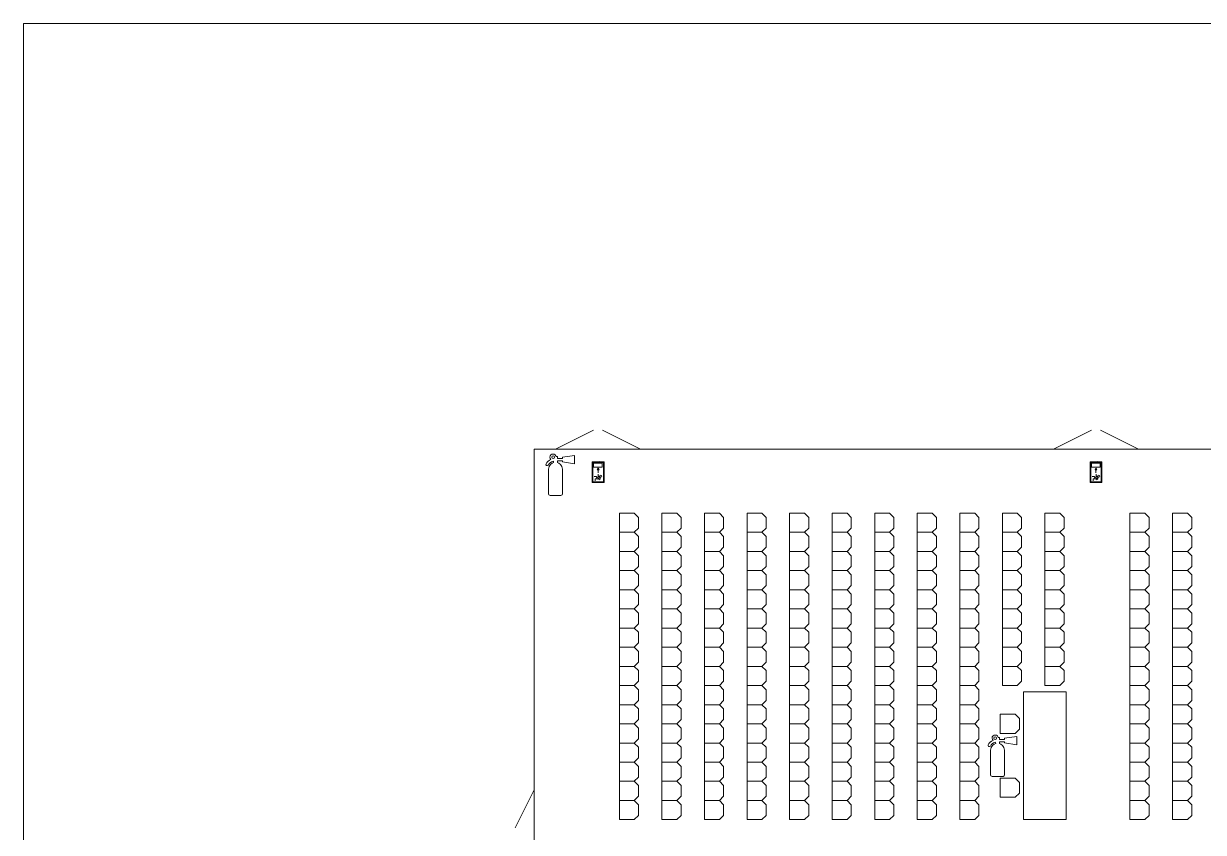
# Model space of a CAD drawing. Header units: metres. Extents: x 0 to 55, y 0 to 40.
# Drawn here: x 0 to 27.72, y 21 to 40 of the extents above; entities that cross this region are included whole.
import ezdxf

# ---------------------------------------------------------------- set-up
doc = ezdxf.new("R2010")
doc.units = ezdxf.units.M
for name, color, linetype, lineweight, true_color in [('Interior', 6, 'Continuous', 0, 0xff00ff), ('Meta', 178, 'Continuous', 0, 0x000000), ('Symbols', 5, 'Continuous', 0, 0x0000ff), ('Tent', 178, 'Continuous', 0, 0x000000)]:
    doc.layers.add(name, color=color, linetype=linetype, lineweight=lineweight, true_color=true_color)

msp = doc.modelspace()

# ---------------------------------------------------------------- linework, layer by layer
at = {"layer": 'Interior', "flags": 128}
for points in [[(14.35, 28.5), (14.45, 28.4), (14.45, 28.15), (14.35, 28.05), (14, 28.05), (14, 28.5)], [(15.35, 28.5), (15.45, 28.4), (15.45, 28.15), (15.35, 28.05), (15, 28.05), (15, 28.5)], [(16.35, 28.5), (16.45, 28.4), (16.45, 28.15), (16.35, 28.05), (16, 28.05), (16, 28.5)], [(17.35, 28.5), (17.45, 28.4), (17.45, 28.15), (17.35, 28.05), (17, 28.05), (17, 28.5)], [(18.35, 28.5), (18.45, 28.4), (18.45, 28.15), (18.35, 28.05), (18, 28.05), (18, 28.5)], [(19.35, 28.5), (19.45, 28.4), (19.45, 28.15), (19.35, 28.05), (19, 28.05), (19, 28.5)], [(20.35, 28.5), (20.45, 28.4), (20.45, 28.15), (20.35, 28.05), (20, 28.05), (20, 28.5)], [(21.35, 28.5), (21.45, 28.4), (21.45, 28.15), (21.35, 28.05), (21, 28.05), (21, 28.5)], [(22.35, 28.5), (22.45, 28.4), (22.45, 28.15), (22.35, 28.05), (22, 28.05), (22, 28.5)], [(23.35, 28.5), (23.45, 28.4), (23.45, 28.15), (23.35, 28.05), (23, 28.05), (23, 28.5)], [(24.35, 28.5), (24.45, 28.4), (24.45, 28.15), (24.35, 28.05), (24, 28.05), (24, 28.5)], [(26.35, 28.5), (26.45, 28.4), (26.45, 28.15), (26.35, 28.05), (26, 28.05), (26, 28.5)], [(27.35, 28.5), (27.45, 28.4), (27.45, 28.15), (27.35, 28.05), (27, 28.05), (27, 28.5)], [(14.35, 28.05), (14.45, 27.95), (14.45, 27.7), (14.35, 27.6), (14, 27.6), (14, 28.05)], [(15.35, 28.05), (15.45, 27.95), (15.45, 27.7), (15.35, 27.6), (15, 27.6), (15, 28.05)], [(16.35, 28.05), (16.45, 27.95), (16.45, 27.7), (16.35, 27.6), (16, 27.6), (16, 28.05)], [(17.35, 28.05), (17.45, 27.95), (17.45, 27.7), (17.35, 27.6), (17, 27.6), (17, 28.05)], [(18.35, 28.05), (18.45, 27.95), (18.45, 27.7), (18.35, 27.6), (18, 27.6), (18, 28.05)], [(19.35, 28.05), (19.45, 27.95), (19.45, 27.7), (19.35, 27.6), (19, 27.6), (19, 28.05)], [(20.35, 28.05), (20.45, 27.95), (20.45, 27.7), (20.35, 27.6), (20, 27.6), (20, 28.05)], [(21.35, 28.05), (21.45, 27.95), (21.45, 27.7), (21.35, 27.6), (21, 27.6), (21, 28.05)], [(22.35, 28.05), (22.45, 27.95), (22.45, 27.7), (22.35, 27.6), (22, 27.6), (22, 28.05)], [(23.35, 28.05), (23.45, 27.95), (23.45, 27.7), (23.35, 27.6), (23, 27.6), (23, 28.05)], [(24.35, 28.05), (24.45, 27.95), (24.45, 27.7), (24.35, 27.6), (24, 27.6), (24, 28.05)], [(26.35, 28.05), (26.45, 27.95), (26.45, 27.7), (26.35, 27.6), (26, 27.6), (26, 28.05)], [(27.35, 28.05), (27.45, 27.95), (27.45, 27.7), (27.35, 27.6), (27, 27.6), (27, 28.05)], [(14.35, 27.6), (14.45, 27.5), (14.45, 27.25), (14.35, 27.15), (14, 27.15), (14, 27.6)], [(15.35, 27.6), (15.45, 27.5), (15.45, 27.25), (15.35, 27.15), (15, 27.15), (15, 27.6)], [(16.35, 27.6), (16.45, 27.5), (16.45, 27.25), (16.35, 27.15), (16, 27.15), (16, 27.6)], [(17.35, 27.6), (17.45, 27.5), (17.45, 27.25), (17.35, 27.15), (17, 27.15), (17, 27.6)], [(18.35, 27.6), (18.45, 27.5), (18.45, 27.25), (18.35, 27.15), (18, 27.15), (18, 27.6)], [(19.35, 27.6), (19.45, 27.5), (19.45, 27.25), (19.35, 27.15), (19, 27.15), (19, 27.6)], [(20.35, 27.6), (20.45, 27.5), (20.45, 27.25), (20.35, 27.15), (20, 27.15), (20, 27.6)], [(21.35, 27.6), (21.45, 27.5), (21.45, 27.25), (21.35, 27.15), (21, 27.15), (21, 27.6)], [(22.35, 27.6), (22.45, 27.5), (22.45, 27.25), (22.35, 27.15), (22, 27.15), (22, 27.6)], [(23.35, 27.6), (23.45, 27.5), (23.45, 27.25), (23.35, 27.15), (23, 27.15), (23, 27.6)], [(24.35, 27.6), (24.45, 27.5), (24.45, 27.25), (24.35, 27.15), (24, 27.15), (24, 27.6)], [(26.35, 27.6), (26.45, 27.5), (26.45, 27.25), (26.35, 27.15), (26, 27.15), (26, 27.6)], [(27.35, 27.6), (27.45, 27.5), (27.45, 27.25), (27.35, 27.15), (27, 27.15), (27, 27.6)], [(14.35, 27.15), (14.45, 27.05), (14.45, 26.8), (14.35, 26.7), (14, 26.7), (14, 27.15)], [(15.35, 27.15), (15.45, 27.05), (15.45, 26.8), (15.35, 26.7), (15, 26.7), (15, 27.15)], [(16.35, 27.15), (16.45, 27.05), (16.45, 26.8), (16.35, 26.7), (16, 26.7), (16, 27.15)], [(17.35, 27.15), (17.45, 27.05), (17.45, 26.8), (17.35, 26.7), (17, 26.7), (17, 27.15)], [(18.35, 27.15), (18.45, 27.05), (18.45, 26.8), (18.35, 26.7), (18, 26.7), (18, 27.15)], [(19.35, 27.15), (19.45, 27.05), (19.45, 26.8), (19.35, 26.7), (19, 26.7), (19, 27.15)], [(20.35, 27.15), (20.45, 27.05), (20.45, 26.8), (20.35, 26.7), (20, 26.7), (20, 27.15)], [(21.35, 27.15), (21.45, 27.05), (21.45, 26.8), (21.35, 26.7), (21, 26.7), (21, 27.15)], [(22.35, 27.15), (22.45, 27.05), (22.45, 26.8), (22.35, 26.7), (22, 26.7), (22, 27.15)], [(23.35, 27.15), (23.45, 27.05), (23.45, 26.8), (23.35, 26.7), (23, 26.7), (23, 27.15)], [(24.35, 27.15), (24.45, 27.05), (24.45, 26.8), (24.35, 26.7), (24, 26.7), (24, 27.15)], [(26.35, 27.15), (26.45, 27.05), (26.45, 26.8), (26.35, 26.7), (26, 26.7), (26, 27.15)], [(27.35, 27.15), (27.45, 27.05), (27.45, 26.8), (27.35, 26.7), (27, 26.7), (27, 27.15)], [(14.35, 26.7), (14.45, 26.6), (14.45, 26.35), (14.35, 26.25), (14, 26.25), (14, 26.7)], [(15.35, 26.7), (15.45, 26.6), (15.45, 26.35), (15.35, 26.25), (15, 26.25), (15, 26.7)], [(16.35, 26.7), (16.45, 26.6), (16.45, 26.35), (16.35, 26.25), (16, 26.25), (16, 26.7)], [(17.35, 26.7), (17.45, 26.6), (17.45, 26.35), (17.35, 26.25), (17, 26.25), (17, 26.7)], [(18.35, 26.7), (18.45, 26.6), (18.45, 26.35), (18.35, 26.25), (18, 26.25), (18, 26.7)], [(19.35, 26.7), (19.45, 26.6), (19.45, 26.35), (19.35, 26.25), (19, 26.25), (19, 26.7)], [(20.35, 26.7), (20.45, 26.6), (20.45, 26.35), (20.35, 26.25), (20, 26.25), (20, 26.7)], [(21.35, 26.7), (21.45, 26.6), (21.45, 26.35), (21.35, 26.25), (21, 26.25), (21, 26.7)], [(22.35, 26.7), (22.45, 26.6), (22.45, 26.35), (22.35, 26.25), (22, 26.25), (22, 26.7)], [(23.35, 26.7), (23.45, 26.6), (23.45, 26.35), (23.35, 26.25), (23, 26.25), (23, 26.7)], [(24.35, 26.7), (24.45, 26.6), (24.45, 26.35), (24.35, 26.25), (24, 26.25), (24, 26.7)], [(26.35, 26.7), (26.45, 26.6), (26.45, 26.35), (26.35, 26.25), (26, 26.25), (26, 26.7)], [(27.35, 26.7), (27.45, 26.6), (27.45, 26.35), (27.35, 26.25), (27, 26.25), (27, 26.7)], [(14.35, 26.25), (14.45, 26.15), (14.45, 25.9), (14.35, 25.8), (14, 25.8), (14, 26.25)], [(15.35, 26.25), (15.45, 26.15), (15.45, 25.9), (15.35, 25.8), (15, 25.8), (15, 26.25)], [(16.35, 26.25), (16.45, 26.15), (16.45, 25.9), (16.35, 25.8), (16, 25.8), (16, 26.25)], [(17.35, 26.25), (17.45, 26.15), (17.45, 25.9), (17.35, 25.8), (17, 25.8), (17, 26.25)], [(18.35, 26.25), (18.45, 26.15), (18.45, 25.9), (18.35, 25.8), (18, 25.8), (18, 26.25)], [(19.35, 26.25), (19.45, 26.15), (19.45, 25.9), (19.35, 25.8), (19, 25.8), (19, 26.25)], [(20.35, 26.25), (20.45, 26.15), (20.45, 25.9), (20.35, 25.8), (20, 25.8), (20, 26.25)], [(21.35, 26.25), (21.45, 26.15), (21.45, 25.9), (21.35, 25.8), (21, 25.8), (21, 26.25)], [(22.35, 26.25), (22.45, 26.15), (22.45, 25.9), (22.35, 25.8), (22, 25.8), (22, 26.25)], [(23.35, 26.25), (23.45, 26.15), (23.45, 25.9), (23.35, 25.8), (23, 25.8), (23, 26.25)], [(24.35, 26.25), (24.45, 26.15), (24.45, 25.9), (24.35, 25.8), (24, 25.8), (24, 26.25)], [(26.35, 26.25), (26.45, 26.15), (26.45, 25.9), (26.35, 25.8), (26, 25.8), (26, 26.25)], [(27.35, 26.25), (27.45, 26.15), (27.45, 25.9), (27.35, 25.8), (27, 25.8), (27, 26.25)], [(14.35, 25.8), (14.45, 25.7), (14.45, 25.45), (14.35, 25.35), (14, 25.35), (14, 25.8)], [(15.35, 25.8), (15.45, 25.7), (15.45, 25.45), (15.35, 25.35), (15, 25.35), (15, 25.8)], [(16.35, 25.8), (16.45, 25.7), (16.45, 25.45), (16.35, 25.35), (16, 25.35), (16, 25.8)], [(17.35, 25.8), (17.45, 25.7), (17.45, 25.45), (17.35, 25.35), (17, 25.35), (17, 25.8)], [(18.35, 25.8), (18.45, 25.7), (18.45, 25.45), (18.35, 25.35), (18, 25.35), (18, 25.8)], [(19.35, 25.8), (19.45, 25.7), (19.45, 25.45), (19.35, 25.35), (19, 25.35), (19, 25.8)], [(20.35, 25.8), (20.45, 25.7), (20.45, 25.45), (20.35, 25.35), (20, 25.35), (20, 25.8)], [(21.35, 25.8), (21.45, 25.7), (21.45, 25.45), (21.35, 25.35), (21, 25.35), (21, 25.8)], [(22.35, 25.8), (22.45, 25.7), (22.45, 25.45), (22.35, 25.35), (22, 25.35), (22, 25.8)], [(23.35, 25.8), (23.45, 25.7), (23.45, 25.45), (23.35, 25.35), (23, 25.35), (23, 25.8)], [(24.35, 25.8), (24.45, 25.7), (24.45, 25.45), (24.35, 25.35), (24, 25.35), (24, 25.8)], [(26.35, 25.8), (26.45, 25.7), (26.45, 25.45), (26.35, 25.35), (26, 25.35), (26, 25.8)], [(27.35, 25.8), (27.45, 25.7), (27.45, 25.45), (27.35, 25.35), (27, 25.35), (27, 25.8)], [(14.35, 25.35), (14.45, 25.25), (14.45, 25), (14.35, 24.9), (14, 24.9), (14, 25.35)], [(15.35, 25.35), (15.45, 25.25), (15.45, 25), (15.35, 24.9), (15, 24.9), (15, 25.35)], [(16.35, 25.35), (16.45, 25.25), (16.45, 25), (16.35, 24.9), (16, 24.9), (16, 25.35)], [(17.35, 25.35), (17.45, 25.25), (17.45, 25), (17.35, 24.9), (17, 24.9), (17, 25.35)], [(18.35, 25.35), (18.45, 25.25), (18.45, 25), (18.35, 24.9), (18, 24.9), (18, 25.35)], [(19.35, 25.35), (19.45, 25.25), (19.45, 25), (19.35, 24.9), (19, 24.9), (19, 25.35)], [(20.35, 25.35), (20.45, 25.25), (20.45, 25), (20.35, 24.9), (20, 24.9), (20, 25.35)], [(21.35, 25.35), (21.45, 25.25), (21.45, 25), (21.35, 24.9), (21, 24.9), (21, 25.35)], [(22.35, 25.35), (22.45, 25.25), (22.45, 25), (22.35, 24.9), (22, 24.9), (22, 25.35)], [(23.35, 25.35), (23.45, 25.25), (23.45, 25), (23.35, 24.9), (23, 24.9), (23, 25.35)], [(24.35, 25.35), (24.45, 25.25), (24.45, 25), (24.35, 24.9), (24, 24.9), (24, 25.35)], [(26.35, 25.35), (26.45, 25.25), (26.45, 25), (26.35, 24.9), (26, 24.9), (26, 25.35)], [(27.35, 25.35), (27.45, 25.25), (27.45, 25), (27.35, 24.9), (27, 24.9), (27, 25.35)], [(14.35, 24.9), (14.45, 24.8), (14.45, 24.55), (14.35, 24.45), (14, 24.45), (14, 24.9)], [(15.35, 24.9), (15.45, 24.8), (15.45, 24.55), (15.35, 24.45), (15, 24.45), (15, 24.9)], [(16.35, 24.9), (16.45, 24.8), (16.45, 24.55), (16.35, 24.45), (16, 24.45), (16, 24.9)], [(17.35, 24.9), (17.45, 24.8), (17.45, 24.55), (17.35, 24.45), (17, 24.45), (17, 24.9)], [(18.35, 24.9), (18.45, 24.8), (18.45, 24.55), (18.35, 24.45), (18, 24.45), (18, 24.9)], [(19.35, 24.9), (19.45, 24.8), (19.45, 24.55), (19.35, 24.45), (19, 24.45), (19, 24.9)], [(20.35, 24.9), (20.45, 24.8), (20.45, 24.55), (20.35, 24.45), (20, 24.45), (20, 24.9)], [(21.35, 24.9), (21.45, 24.8), (21.45, 24.55), (21.35, 24.45), (21, 24.45), (21, 24.9)], [(22.35, 24.9), (22.45, 24.8), (22.45, 24.55), (22.35, 24.45), (22, 24.45), (22, 24.9)], [(23.35, 24.9), (23.45, 24.8), (23.45, 24.55), (23.35, 24.45), (23, 24.45), (23, 24.9)], [(24.35, 24.9), (24.45, 24.8), (24.45, 24.55), (24.35, 24.45), (24, 24.45), (24, 24.9)], [(26.35, 24.9), (26.45, 24.8), (26.45, 24.55), (26.35, 24.45), (26, 24.45), (26, 24.9)], [(27.35, 24.9), (27.45, 24.8), (27.45, 24.55), (27.35, 24.45), (27, 24.45), (27, 24.9)], [(14.35, 24.45), (14.45, 24.35), (14.45, 24.1), (14.35, 24), (14, 24), (14, 24.45)], [(15.35, 24.45), (15.45, 24.35), (15.45, 24.1), (15.35, 24), (15, 24), (15, 24.45)], [(16.35, 24.45), (16.45, 24.35), (16.45, 24.1), (16.35, 24), (16, 24), (16, 24.45)], [(17.35, 24.45), (17.45, 24.35), (17.45, 24.1), (17.35, 24), (17, 24), (17, 24.45)], [(18.35, 24.45), (18.45, 24.35), (18.45, 24.1), (18.35, 24), (18, 24), (18, 24.45)], [(19.35, 24.45), (19.45, 24.35), (19.45, 24.1), (19.35, 24), (19, 24), (19, 24.45)], [(20.35, 24.45), (20.45, 24.35), (20.45, 24.1), (20.35, 24), (20, 24), (20, 24.45)], [(21.35, 24.45), (21.45, 24.35), (21.45, 24.1), (21.35, 24), (21, 24), (21, 24.45)], [(22.35, 24.45), (22.45, 24.35), (22.45, 24.1), (22.35, 24), (22, 24), (22, 24.45)], [(26.35, 24.45), (26.45, 24.35), (26.45, 24.1), (26.35, 24), (26, 24), (26, 24.45)], [(27.35, 24.45), (27.45, 24.35), (27.45, 24.1), (27.35, 24), (27, 24), (27, 24.45)], [(23.5, 21.3), (24.5, 21.3), (24.5, 24.3), (23.5, 24.3)], [(14.35, 24), (14.45, 23.9), (14.45, 23.65), (14.35, 23.55), (14, 23.55), (14, 24)], [(15.35, 24), (15.45, 23.9), (15.45, 23.65), (15.35, 23.55), (15, 23.55), (15, 24)], [(16.35, 24), (16.45, 23.9), (16.45, 23.65), (16.35, 23.55), (16, 23.55), (16, 24)], [(17.35, 24), (17.45, 23.9), (17.45, 23.65), (17.35, 23.55), (17, 23.55), (17, 24)], [(18.35, 24), (18.45, 23.9), (18.45, 23.65), (18.35, 23.55), (18, 23.55), (18, 24)], [(19.35, 24), (19.45, 23.9), (19.45, 23.65), (19.35, 23.55), (19, 23.55), (19, 24)], [(20.35, 24), (20.45, 23.9), (20.45, 23.65), (20.35, 23.55), (20, 23.55), (20, 24)], [(21.35, 24), (21.45, 23.9), (21.45, 23.65), (21.35, 23.55), (21, 23.55), (21, 24)], [(22.35, 24), (22.45, 23.9), (22.45, 23.65), (22.35, 23.55), (22, 23.55), (22, 24)], [(26.35, 24), (26.45, 23.9), (26.45, 23.65), (26.35, 23.55), (26, 23.55), (26, 24)], [(27.35, 24), (27.45, 23.9), (27.45, 23.65), (27.35, 23.55), (27, 23.55), (27, 24)], [(23.3, 23.775), (23.4, 23.675), (23.4, 23.425), (23.3, 23.325), (22.95, 23.325), (22.95, 23.775)], [(14.35, 23.55), (14.45, 23.45), (14.45, 23.2), (14.35, 23.1), (14, 23.1), (14, 23.55)], [(15.35, 23.55), (15.45, 23.45), (15.45, 23.2), (15.35, 23.1), (15, 23.1), (15, 23.55)], [(16.35, 23.55), (16.45, 23.45), (16.45, 23.2), (16.35, 23.1), (16, 23.1), (16, 23.55)], [(17.35, 23.55), (17.45, 23.45), (17.45, 23.2), (17.35, 23.1), (17, 23.1), (17, 23.55)], [(18.35, 23.55), (18.45, 23.45), (18.45, 23.2), (18.35, 23.1), (18, 23.1), (18, 23.55)], [(19.35, 23.55), (19.45, 23.45), (19.45, 23.2), (19.35, 23.1), (19, 23.1), (19, 23.55)], [(20.35, 23.55), (20.45, 23.45), (20.45, 23.2), (20.35, 23.1), (20, 23.1), (20, 23.55)], [(21.35, 23.55), (21.45, 23.45), (21.45, 23.2), (21.35, 23.1), (21, 23.1), (21, 23.55)], [(22.35, 23.55), (22.45, 23.45), (22.45, 23.2), (22.35, 23.1), (22, 23.1), (22, 23.55)], [(26.35, 23.55), (26.45, 23.45), (26.45, 23.2), (26.35, 23.1), (26, 23.1), (26, 23.55)], [(27.35, 23.55), (27.45, 23.45), (27.45, 23.2), (27.35, 23.1), (27, 23.1), (27, 23.55)], [(14.35, 23.1), (14.45, 23), (14.45, 22.75), (14.35, 22.65), (14, 22.65), (14, 23.1)], [(15.35, 23.1), (15.45, 23), (15.45, 22.75), (15.35, 22.65), (15, 22.65), (15, 23.1)], [(16.35, 23.1), (16.45, 23), (16.45, 22.75), (16.35, 22.65), (16, 22.65), (16, 23.1)], [(17.35, 23.1), (17.45, 23), (17.45, 22.75), (17.35, 22.65), (17, 22.65), (17, 23.1)], [(18.35, 23.1), (18.45, 23), (18.45, 22.75), (18.35, 22.65), (18, 22.65), (18, 23.1)], [(19.35, 23.1), (19.45, 23), (19.45, 22.75), (19.35, 22.65), (19, 22.65), (19, 23.1)], [(20.35, 23.1), (20.45, 23), (20.45, 22.75), (20.35, 22.65), (20, 22.65), (20, 23.1)], [(21.35, 23.1), (21.45, 23), (21.45, 22.75), (21.35, 22.65), (21, 22.65), (21, 23.1)], [(22.35, 23.1), (22.45, 23), (22.45, 22.75), (22.35, 22.65), (22, 22.65), (22, 23.1)], [(26.35, 23.1), (26.45, 23), (26.45, 22.75), (26.35, 22.65), (26, 22.65), (26, 23.1)], [(27.35, 23.1), (27.45, 23), (27.45, 22.75), (27.35, 22.65), (27, 22.65), (27, 23.1)], [(14.35, 22.65), (14.45, 22.55), (14.45, 22.3), (14.35, 22.2), (14, 22.2), (14, 22.65)], [(15.35, 22.65), (15.45, 22.55), (15.45, 22.3), (15.35, 22.2), (15, 22.2), (15, 22.65)], [(16.35, 22.65), (16.45, 22.55), (16.45, 22.3), (16.35, 22.2), (16, 22.2), (16, 22.65)], [(17.35, 22.65), (17.45, 22.55), (17.45, 22.3), (17.35, 22.2), (17, 22.2), (17, 22.65)], [(18.35, 22.65), (18.45, 22.55), (18.45, 22.3), (18.35, 22.2), (18, 22.2), (18, 22.65)], [(19.35, 22.65), (19.45, 22.55), (19.45, 22.3), (19.35, 22.2), (19, 22.2), (19, 22.65)], [(20.35, 22.65), (20.45, 22.55), (20.45, 22.3), (20.35, 22.2), (20, 22.2), (20, 22.65)], [(21.35, 22.65), (21.45, 22.55), (21.45, 22.3), (21.35, 22.2), (21, 22.2), (21, 22.65)], [(22.35, 22.65), (22.45, 22.55), (22.45, 22.3), (22.35, 22.2), (22, 22.2), (22, 22.65)], [(26.35, 22.65), (26.45, 22.55), (26.45, 22.3), (26.35, 22.2), (26, 22.2), (26, 22.65)], [(27.35, 22.65), (27.45, 22.55), (27.45, 22.3), (27.35, 22.2), (27, 22.2), (27, 22.65)], [(14.35, 22.2), (14.45, 22.1), (14.45, 21.85), (14.35, 21.75), (14, 21.75), (14, 22.2)], [(15.35, 22.2), (15.45, 22.1), (15.45, 21.85), (15.35, 21.75), (15, 21.75), (15, 22.2)], [(16.35, 22.2), (16.45, 22.1), (16.45, 21.85), (16.35, 21.75), (16, 21.75), (16, 22.2)], [(17.35, 22.2), (17.45, 22.1), (17.45, 21.85), (17.35, 21.75), (17, 21.75), (17, 22.2)], [(18.35, 22.2), (18.45, 22.1), (18.45, 21.85), (18.35, 21.75), (18, 21.75), (18, 22.2)], [(19.35, 22.2), (19.45, 22.1), (19.45, 21.85), (19.35, 21.75), (19, 21.75), (19, 22.2)], [(20.35, 22.2), (20.45, 22.1), (20.45, 21.85), (20.35, 21.75), (20, 21.75), (20, 22.2)], [(21.35, 22.2), (21.45, 22.1), (21.45, 21.85), (21.35, 21.75), (21, 21.75), (21, 22.2)], [(22.35, 22.2), (22.45, 22.1), (22.45, 21.85), (22.35, 21.75), (22, 21.75), (22, 22.2)], [(23.3, 22.275), (23.4, 22.175), (23.4, 21.925), (23.3, 21.825), (22.95, 21.825), (22.95, 22.275)], [(26.35, 22.2), (26.45, 22.1), (26.45, 21.85), (26.35, 21.75), (26, 21.75), (26, 22.2)], [(27.35, 22.2), (27.45, 22.1), (27.45, 21.85), (27.35, 21.75), (27, 21.75), (27, 22.2)], [(14.35, 21.75), (14.45, 21.65), (14.45, 21.4), (14.35, 21.3), (14, 21.3), (14, 21.75)], [(15.35, 21.75), (15.45, 21.65), (15.45, 21.4), (15.35, 21.3), (15, 21.3), (15, 21.75)], [(16.35, 21.75), (16.45, 21.65), (16.45, 21.4), (16.35, 21.3), (16, 21.3), (16, 21.75)], [(17.35, 21.75), (17.45, 21.65), (17.45, 21.4), (17.35, 21.3), (17, 21.3), (17, 21.75)], [(18.35, 21.75), (18.45, 21.65), (18.45, 21.4), (18.35, 21.3), (18, 21.3), (18, 21.75)], [(19.35, 21.75), (19.45, 21.65), (19.45, 21.4), (19.35, 21.3), (19, 21.3), (19, 21.75)], [(20.35, 21.75), (20.45, 21.65), (20.45, 21.4), (20.35, 21.3), (20, 21.3), (20, 21.75)], [(21.35, 21.75), (21.45, 21.65), (21.45, 21.4), (21.35, 21.3), (21, 21.3), (21, 21.75)], [(22.35, 21.75), (22.45, 21.65), (22.45, 21.4), (22.35, 21.3), (22, 21.3), (22, 21.75)], [(26.35, 21.75), (26.45, 21.65), (26.45, 21.4), (26.35, 21.3), (26, 21.3), (26, 21.75)], [(27.35, 21.75), (27.45, 21.65), (27.45, 21.4), (27.35, 21.3), (27, 21.3), (27, 21.75)]]:
    msp.add_lwpolyline(points, close=True, dxfattribs=at)
at = {"layer": 'Meta', "flags": 128}
msp.add_lwpolyline([(55, 0), (55, 40), (0, 40), (0, 0)], close=True, dxfattribs=at)
at = {"layer": 'Symbols'}
for p, q in [((12.443, 29.783), (12.443, 29.783)), ((12.454, 29.721), (12.454, 29.687)), ((12.454, 29.687), (12.454, 29.687)), ((12.546, 29.829), (12.513, 29.829)), ((12.546, 29.787), (12.546, 29.829)), ((12.662, 29.787), (12.546, 29.787)), ((12.546, 29.687), (12.546, 29.728)), ((12.546, 29.728), (12.662, 29.728)), ((12.948, 29.855), (12.662, 29.814)), ((12.662, 29.814), (12.662, 29.787)), ((12.662, 29.728), (12.662, 29.703)), ((12.662, 29.703), (12.948, 29.66)), ((12.948, 29.66), (12.948, 29.855)), ((13.6, 29.67), (13.396, 29.67)), ((13.396, 29.67), (13.396, 29.579)), ((13.54, 29.72), (13.54, 29.72)), ((13.6, 29.579), (13.6, 29.67)), ((25.3, 29.67), (25.096, 29.67)), ((25.096, 29.67), (25.096, 29.579)), ((25.24, 29.72), (25.24, 29.72)), ((25.3, 29.579), (25.3, 29.67)), ((12.662, 28.951), (12.662, 29.53)), ((13.396, 29.579), (13.6, 29.579)), ((13.478, 29.519), (13.5, 29.556)), ((13.522, 29.519), (13.478, 29.519)), ((13.5, 29.556), (13.522, 29.519)), ((13.5, 29.45), (13.5, 29.533)), ((13.502, 29.368), (13.502, 29.413)), ((13.522, 29.519), (13.522, 29.519)), ((25.096, 29.579), (25.3, 29.579)), ((25.178, 29.519), (25.2, 29.556)), ((25.222, 29.519), (25.178, 29.519)), ((25.2, 29.556), (25.222, 29.519)), ((25.2, 29.45), (25.2, 29.533)), ((25.202, 29.368), (25.202, 29.413)), ((25.222, 29.519), (25.222, 29.519)), ((13.455, 29.359), (13.409, 29.359)), ((13.434, 29.308), (13.434, 29.255)), ((13.484, 29.308), (13.434, 29.308)), ((13.48, 29.319), (13.455, 29.359)), ((13.525, 29.371), (13.47, 29.33)), ((13.47, 29.33), (13.49, 29.301)), ((13.49, 29.301), (13.549, 29.345)), ((13.541, 29.368), (13.502, 29.368)), ((13.516, 29.281), (13.548, 29.305)), ((13.549, 29.345), (13.525, 29.371)), ((13.548, 29.35), (13.541, 29.368)), ((13.548, 29.305), (13.548, 29.35)), ((13.549, 29.345), (13.549, 29.345)), ((25.155, 29.359), (25.109, 29.359)), ((25.134, 29.308), (25.134, 29.255)), ((25.184, 29.308), (25.134, 29.308)), ((25.18, 29.319), (25.155, 29.359)), ((25.225, 29.371), (25.17, 29.33)), ((25.17, 29.33), (25.19, 29.301)), ((25.19, 29.301), (25.249, 29.345)), ((25.241, 29.368), (25.202, 29.368)), ((25.216, 29.281), (25.248, 29.305)), ((25.249, 29.345), (25.225, 29.371)), ((25.248, 29.35), (25.241, 29.368)), ((25.248, 29.305), (25.248, 29.35)), ((25.249, 29.345), (25.249, 29.345)), ((12.371, 28.913), (12.626, 28.913)), ((22.832, 23.182), (22.832, 23.182)), ((22.843, 23.12), (22.844, 23.086)), ((22.844, 23.086), (22.844, 23.086)), ((22.936, 23.228), (22.902, 23.228)), ((22.935, 23.086), (22.935, 23.127)), ((22.935, 23.127), (23.052, 23.127)), ((22.936, 23.186), (22.936, 23.228)), ((23.052, 23.186), (22.936, 23.186)), ((23.337, 23.254), (23.052, 23.213)), ((23.052, 23.213), (23.052, 23.186)), ((23.052, 23.127), (23.052, 23.102)), ((23.052, 23.102), (23.337, 23.059)), ((23.337, 23.059), (23.337, 23.254)), ((23.051, 22.35), (23.051, 22.929)), ((22.76, 22.312), (23.016, 22.312))]:
    msp.add_line(p, q, dxfattribs=at)
at = {"layer": 'Symbols', "lineweight": 0}
for p, q in [((13.64, 29.705), (13.361, 29.705)), ((13.361, 29.705), (13.361, 29.22)), ((13.626, 29.691), (13.376, 29.691)), ((13.376, 29.691), (13.376, 29.236)), ((13.626, 29.236), (13.626, 29.691)), ((13.64, 29.22), (13.64, 29.705)), ((25.34, 29.705), (25.061, 29.705)), ((25.061, 29.705), (25.061, 29.22)), ((25.326, 29.691), (25.076, 29.691)), ((25.076, 29.691), (25.076, 29.236)), ((25.326, 29.236), (25.326, 29.691)), ((25.34, 29.22), (25.34, 29.705)), ((13.361, 29.22), (13.64, 29.22)), ((13.376, 29.236), (13.626, 29.236)), ((13.626, 29.236), (13.626, 29.236)), ((25.061, 29.22), (25.34, 29.22)), ((25.076, 29.236), (25.326, 29.236)), ((25.326, 29.236), (25.326, 29.236))]:
    msp.add_line(p, q, dxfattribs=at)
at = {"layer": 'Symbols', "flags": 128}
for points in [[(12.336, 29.53), (12.336, 28.951)], [(22.725, 22.929), (22.725, 22.35)]]:
    msp.add_lwpolyline(points, dxfattribs=at)
at = {"layer": 'Symbols'}
for centre in [(13.567, 29.37), (25.267, 29.37)]:
    msp.add_circle(centre, 0.0232, dxfattribs=at)
for centre, start, end in [((12.443, 29.816), 90.001, 179.9955), ((12.443, 29.816), 180.0072, 269.9997), ((12.443, 29.816), 0.0013, 89.9932), ((12.443, 29.816), 270.0061, 359.996), ((22.832, 23.215), 90.001, 179.9955), ((22.832, 23.215), 180.0072, 269.9997), ((22.832, 23.215), 0.0013, 89.9932), ((22.832, 23.215), 270.0061, 359.996)]:
    msp.add_arc(centre, 0.033, start, end, dxfattribs=at)
for points in [[(12.393, 29.763), (12.348, 29.747), (12.289, 29.691), (12.277, 29.657)], [(12.329, 29.629), (12.352, 29.662), (12.378, 29.702), (12.454, 29.721)], [(12.454, 29.687), (12.423, 29.681), (12.336, 29.63), (12.336, 29.53)], [(12.444, 29.889), (12.405, 29.889), (12.369, 29.858), (12.369, 29.812)], [(12.369, 29.812), (12.369, 29.79), (12.382, 29.77), (12.393, 29.763)], [(12.513, 29.829), (12.513, 29.855), (12.484, 29.889), (12.444, 29.889)], [(12.662, 29.53), (12.662, 29.63), (12.578, 29.681), (12.546, 29.687)], [(12.277, 29.657), (12.261, 29.624), (12.306, 29.597), (12.329, 29.629)], [(12.336, 28.951), (12.336, 28.937), (12.342, 28.913), (12.371, 28.913)], [(12.626, 28.913), (12.655, 28.913), (12.662, 28.937), (12.662, 28.951)], [(22.667, 23.056), (22.65, 23.023), (22.695, 22.996), (22.718, 23.028)], [(22.782, 23.162), (22.738, 23.146), (22.678, 23.09), (22.667, 23.056)], [(22.718, 23.028), (22.741, 23.061), (22.767, 23.101), (22.843, 23.12)], [(22.844, 23.086), (22.812, 23.08), (22.725, 23.029), (22.725, 22.929)], [(22.833, 23.288), (22.794, 23.288), (22.758, 23.257), (22.758, 23.211)], [(22.758, 23.211), (22.758, 23.189), (22.771, 23.169), (22.782, 23.162)], [(22.902, 23.228), (22.902, 23.255), (22.874, 23.288), (22.833, 23.288)], [(23.051, 22.929), (23.051, 23.029), (22.967, 23.08), (22.935, 23.086)], [(22.725, 22.35), (22.725, 22.336), (22.732, 22.312), (22.76, 22.312)], [(23.016, 22.312), (23.044, 22.312), (23.051, 22.336), (23.051, 22.35)]]:
    msp.add_open_spline(points, degree=3, dxfattribs=at)
at = {"layer": 'Tent'}
for p, q in [((12.5, 30), (13.394, 30.447)), ((13.606, 30.447), (14.5, 30)), ((24.2, 30), (25.094, 30.447)), ((25.306, 30.447), (26.2, 30)), ((12, 30), (12, 10)), ((42, 30), (12, 30)), ((12, 22), (11.553, 21.106))]:
    msp.add_line(p, q, dxfattribs=at)

doc.saveas('drawing.dxf')
